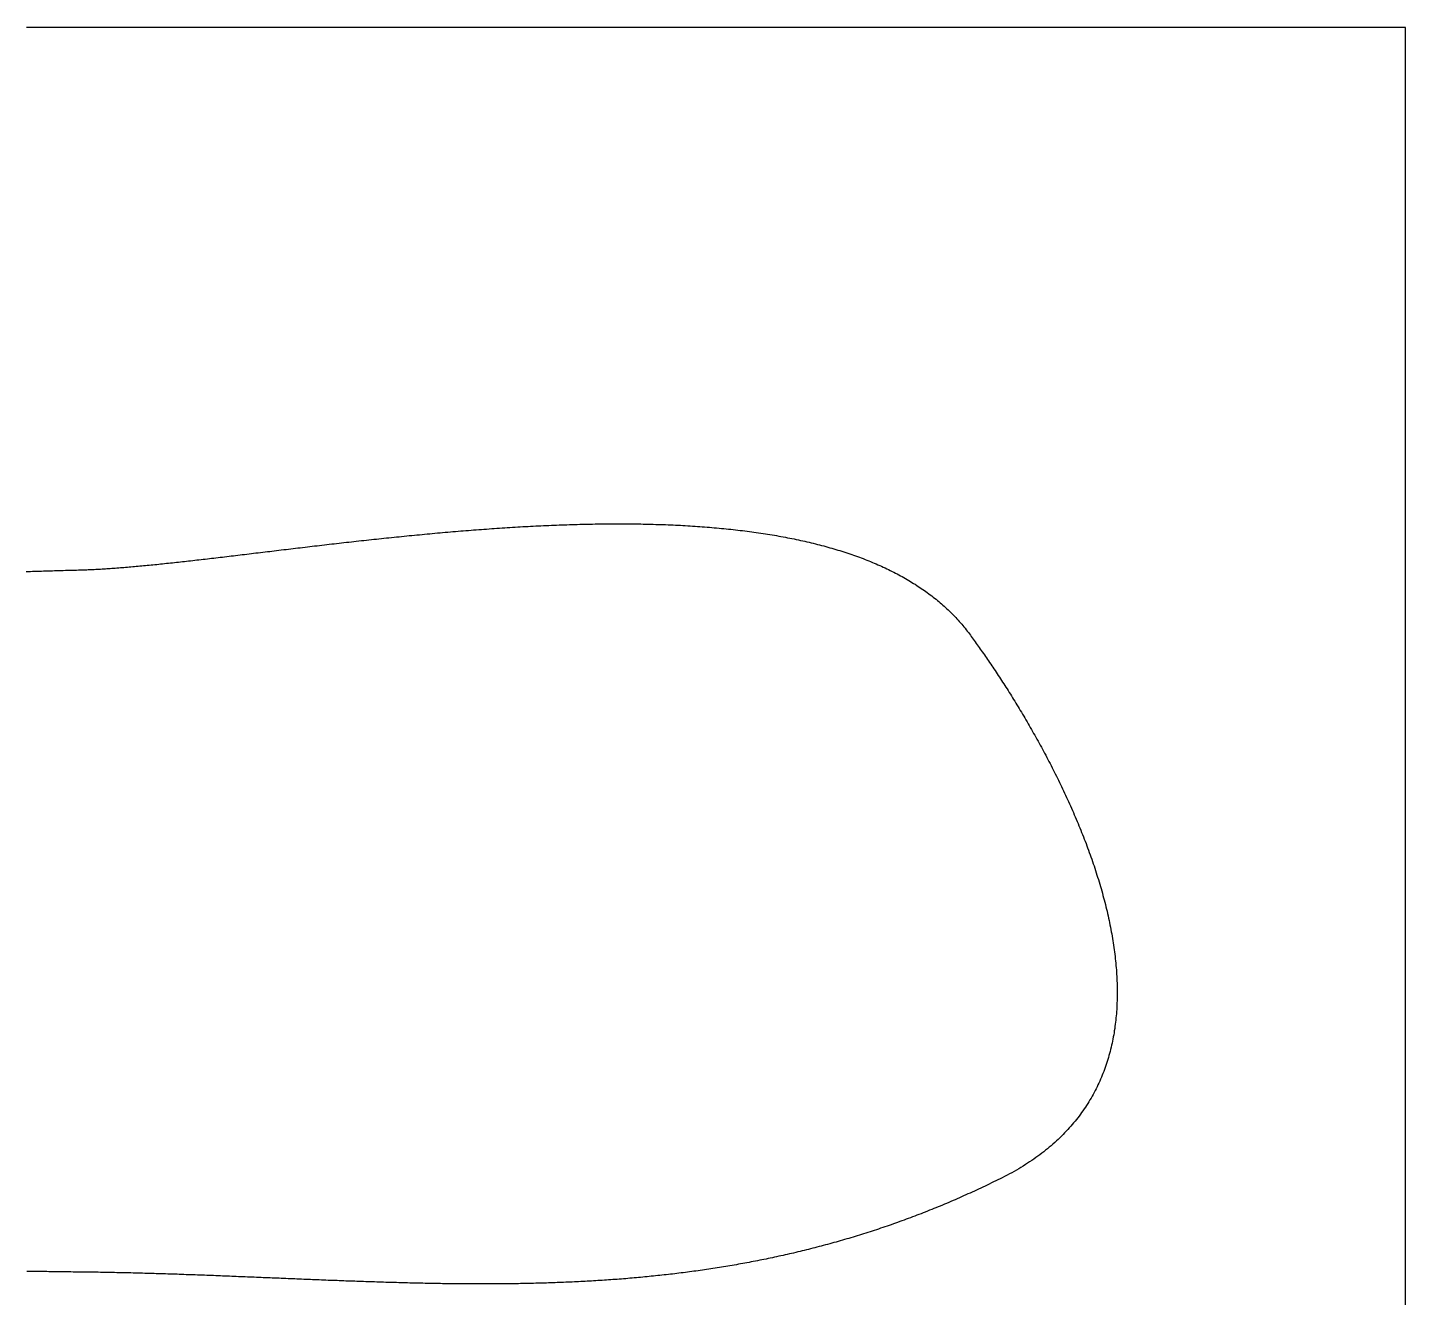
# Model space of a CAD drawing. Header units: metres. Extents: x -62 to 62, y -23 to 23.
# Drawn here: x 31.08 to 62.17, y -5.72 to 23.08 of the extents above; entities that cross this region are included whole.
import ezdxf

# ---------------------------------------------------------------- set-up
doc = ezdxf.new("R2010")
doc.units = ezdxf.units.M

msp = doc.modelspace()

# ---------------------------------------------------------------- linework, layer by layer
for points in [[(62.168, 23.084), (62.118, 23.084), (62.068, 23.084), (62.018, 23.084), (61.968, 23.084), (61.918, 23.084), (61.868, 23.084), (61.818, 23.084), (61.768, 23.084), (61.718, 23.084), (61.668, 23.084), (61.618, 23.084), (61.568, 23.084), (61.518, 23.084), (61.468, 23.084), (61.418, 23.084), (61.368, 23.084), (61.318, 23.084), (61.268, 23.084), (61.218, 23.084), (61.168, 23.084), (61.118, 23.084), (61.068, 23.084), (61.018, 23.084), (60.968, 23.084), (60.918, 23.084), (60.868, 23.084), (60.818, 23.084), (60.768, 23.084), (60.718, 23.084), (60.668, 23.084), (60.618, 23.084), (60.568, 23.084), (60.518, 23.084), (60.468, 23.084), (60.418, 23.084), (60.368, 23.084), (60.318, 23.084), (60.268, 23.084), (60.218, 23.084), (60.168, 23.084), (60.118, 23.084), (60.068, 23.084), (60.018, 23.084), (59.968, 23.084), (59.918, 23.084), (59.868, 23.084), (59.818, 23.084), (59.768, 23.084), (59.718, 23.084), (59.668, 23.084), (59.617, 23.084), (59.567, 23.084), (59.517, 23.084), (59.467, 23.084), (59.417, 23.084), (59.367, 23.084), (59.317, 23.084), (59.267, 23.084), (59.217, 23.084), (59.167, 23.084), (59.117, 23.084), (59.067, 23.084), (59.017, 23.084), (58.967, 23.084), (58.917, 23.084), (58.867, 23.084), (58.817, 23.084), (58.767, 23.084), (58.717, 23.084), (58.667, 23.084), (58.617, 23.084), (58.567, 23.084), (58.517, 23.084), (58.467, 23.084), (58.417, 23.084), (58.367, 23.084), (58.317, 23.084), (58.267, 23.084), (58.217, 23.084), (58.167, 23.084), (58.117, 23.084), (58.067, 23.084), (58.017, 23.084), (57.967, 23.084), (57.917, 23.084), (57.867, 23.084), (57.817, 23.084), (57.767, 23.084), (57.717, 23.084), (57.667, 23.084), (57.617, 23.084), (57.567, 23.084), (57.517, 23.084), (57.467, 23.084), (57.417, 23.084), (57.367, 23.084), (57.317, 23.084), (57.267, 23.084), (57.217, 23.084), (57.167, 23.084), (57.117, 23.084), (57.067, 23.084), (57.017, 23.084), (56.967, 23.084), (56.917, 23.084), (56.867, 23.084), (56.817, 23.084), (56.767, 23.084), (56.717, 23.084), (56.667, 23.084), (56.617, 23.084), (56.567, 23.084), (56.517, 23.084), (56.467, 23.084), (56.417, 23.084), (56.367, 23.084), (56.317, 23.084), (56.267, 23.084), (56.216, 23.084), (56.166, 23.084), (56.116, 23.084), (56.066, 23.084), (56.016, 23.084), (55.966, 23.084), (55.916, 23.084), (55.866, 23.084), (55.816, 23.084), (55.766, 23.084), (55.716, 23.084), (55.666, 23.084), (55.616, 23.084), (55.566, 23.084), (55.516, 23.084), (55.466, 23.084), (55.416, 23.084), (55.366, 23.084), (55.316, 23.084), (55.266, 23.084), (55.216, 23.084), (55.166, 23.084), (55.116, 23.084), (55.066, 23.084), (55.016, 23.084), (54.966, 23.084), (54.916, 23.084), (54.866, 23.084), (54.816, 23.084), (54.766, 23.084), (54.716, 23.084), (54.666, 23.084), (54.616, 23.084), (54.566, 23.084), (54.516, 23.084), (54.466, 23.084), (54.416, 23.084), (54.366, 23.084), (54.316, 23.084), (54.266, 23.084), (54.216, 23.084), (54.166, 23.084), (54.116, 23.084), (54.066, 23.084), (54.016, 23.084), (53.966, 23.084), (53.916, 23.084), (53.866, 23.084), (53.816, 23.084), (53.766, 23.084), (53.716, 23.084), (53.666, 23.084), (53.616, 23.084), (53.566, 23.084), (53.516, 23.084), (53.466, 23.084), (53.416, 23.084), (53.366, 23.084), (53.316, 23.084), (53.266, 23.084), (53.216, 23.084), (53.166, 23.084), (53.116, 23.084), (53.066, 23.084), (53.016, 23.084), (52.966, 23.084), (52.916, 23.084), (52.866, 23.084), (52.815, 23.084), (52.765, 23.084), (52.715, 23.084), (52.665, 23.084), (52.615, 23.084), (52.565, 23.084), (52.515, 23.084), (52.465, 23.084), (52.415, 23.084), (52.365, 23.084), (52.315, 23.084), (52.265, 23.084), (52.215, 23.084), (52.165, 23.084), (52.115, 23.084), (52.065, 23.084), (52.015, 23.084), (51.965, 23.084), (51.915, 23.084), (51.865, 23.084), (51.815, 23.084), (51.765, 23.084), (51.715, 23.084), (51.665, 23.084), (51.615, 23.084), (51.565, 23.084), (51.515, 23.084), (51.465, 23.084), (51.415, 23.084), (51.365, 23.084), (51.315, 23.084), (51.265, 23.084), (51.215, 23.084), (51.165, 23.084), (51.115, 23.084), (51.065, 23.084), (51.015, 23.084), (50.965, 23.084), (50.915, 23.084), (50.865, 23.084), (50.815, 23.084), (50.765, 23.084), (50.715, 23.084), (50.665, 23.084), (50.615, 23.084), (50.565, 23.084), (50.515, 23.084), (50.465, 23.084), (50.415, 23.084), (50.365, 23.084), (50.315, 23.084), (50.265, 23.084), (50.215, 23.084), (50.165, 23.084), (50.115, 23.084), (50.065, 23.084), (50.015, 23.084), (49.965, 23.084), (49.915, 23.084), (49.865, 23.084), (49.815, 23.084), (49.765, 23.084), (49.715, 23.084), (49.665, 23.084), (49.615, 23.084), (49.565, 23.084), (49.515, 23.084), (49.465, 23.084), (49.414, 23.084), (49.364, 23.084), (49.314, 23.084), (49.264, 23.084), (49.214, 23.084), (49.164, 23.084), (49.114, 23.084), (49.064, 23.084), (49.014, 23.084), (48.964, 23.084), (48.914, 23.084), (48.864, 23.084), (48.814, 23.084), (48.764, 23.084), (48.714, 23.084), (48.664, 23.084), (48.614, 23.084), (48.564, 23.084), (48.514, 23.084), (48.464, 23.084), (48.414, 23.084), (48.364, 23.084), (48.314, 23.084), (48.264, 23.084), (48.214, 23.084), (48.164, 23.084), (48.114, 23.084), (48.064, 23.084), (48.014, 23.084), (47.964, 23.084), (47.914, 23.084), (47.864, 23.084), (47.814, 23.084), (47.764, 23.084), (47.714, 23.084), (47.664, 23.084), (47.614, 23.084), (47.564, 23.084), (47.514, 23.084), (47.464, 23.084), (47.414, 23.084), (47.364, 23.084), (47.314, 23.084), (47.264, 23.084), (47.214, 23.084), (47.164, 23.084), (47.114, 23.084), (47.064, 23.084), (47.014, 23.084), (46.964, 23.084), (46.914, 23.084), (46.864, 23.084), (46.814, 23.084), (46.764, 23.084), (46.714, 23.084), (46.664, 23.084), (46.614, 23.084), (46.564, 23.084), (46.514, 23.084), (46.464, 23.084), (46.414, 23.084), (46.364, 23.084), (46.314, 23.084), (46.264, 23.084), (46.214, 23.084), (46.164, 23.084), (46.114, 23.084), (46.064, 23.084), (46.013, 23.084), (45.963, 23.084), (45.913, 23.084), (45.863, 23.084), (45.813, 23.084), (45.763, 23.084), (45.713, 23.084), (45.663, 23.084), (45.613, 23.084), (45.563, 23.084), (45.513, 23.084), (45.463, 23.084), (45.413, 23.084), (45.363, 23.084), (45.313, 23.084), (45.263, 23.084), (45.213, 23.084), (45.163, 23.084), (45.113, 23.084), (45.063, 23.084), (45.013, 23.084), (44.963, 23.084), (44.913, 23.084), (44.863, 23.084), (44.813, 23.084), (44.763, 23.084), (44.713, 23.084), (44.663, 23.084), (44.613, 23.084), (44.563, 23.084), (44.513, 23.084), (44.463, 23.084), (44.413, 23.084), (44.363, 23.084), (44.313, 23.084), (44.263, 23.084), (44.213, 23.084), (44.163, 23.084), (44.113, 23.084), (44.063, 23.084), (44.013, 23.084), (43.963, 23.084), (43.913, 23.084), (43.863, 23.084), (43.813, 23.084), (43.763, 23.084), (43.713, 23.084), (43.663, 23.084), (43.613, 23.084), (43.563, 23.084), (43.513, 23.084), (43.463, 23.084), (43.413, 23.084), (43.363, 23.084), (43.313, 23.084), (43.263, 23.084), (43.213, 23.084), (43.163, 23.084), (43.113, 23.084), (43.063, 23.084), (43.013, 23.084), (42.963, 23.084), (42.913, 23.084), (42.863, 23.084), (42.813, 23.084), (42.763, 23.084), (42.713, 23.084), (42.663, 23.084), (42.612, 23.084), (42.562, 23.084), (42.512, 23.084), (42.462, 23.084), (42.412, 23.084), (42.362, 23.084), (42.312, 23.084), (42.262, 23.084), (42.212, 23.084), (42.162, 23.084), (42.112, 23.084), (42.062, 23.084), (42.012, 23.084), (41.962, 23.084), (41.912, 23.084), (41.862, 23.084), (41.812, 23.084), (41.762, 23.084), (41.712, 23.084), (41.662, 23.084), (41.612, 23.084), (41.562, 23.084), (41.512, 23.084), (41.462, 23.084), (41.412, 23.084), (41.362, 23.084), (41.312, 23.084), (41.262, 23.084), (41.212, 23.084), (41.162, 23.084), (41.112, 23.084), (41.062, 23.084), (41.012, 23.084), (40.962, 23.084), (40.912, 23.084), (40.862, 23.084), (40.812, 23.084), (40.762, 23.084), (40.712, 23.084), (40.662, 23.084), (40.612, 23.084), (40.562, 23.084), (40.512, 23.084), (40.462, 23.084), (40.412, 23.084), (40.362, 23.084), (40.312, 23.084), (40.262, 23.084), (40.212, 23.084), (40.162, 23.084), (40.112, 23.084), (40.062, 23.084), (40.012, 23.084), (39.962, 23.084), (39.912, 23.084), (39.862, 23.084), (39.812, 23.084), (39.762, 23.084), (39.712, 23.084), (39.662, 23.084), (39.612, 23.084), (39.562, 23.084), (39.512, 23.084), (39.462, 23.084), (39.412, 23.084), (39.362, 23.084), (39.312, 23.084), (39.262, 23.084), (39.212, 23.084), (39.161, 23.084), (39.111, 23.084), (39.061, 23.084), (39.011, 23.084), (38.961, 23.084), (38.911, 23.084), (38.861, 23.084), (38.811, 23.084), (38.761, 23.084), (38.711, 23.084), (38.661, 23.084), (38.611, 23.084), (38.561, 23.084), (38.511, 23.084), (38.461, 23.084), (38.411, 23.084), (38.361, 23.084), (38.311, 23.084), (38.261, 23.084), (38.211, 23.084), (38.161, 23.084), (38.111, 23.084), (38.061, 23.084), (38.011, 23.084), (37.961, 23.084), (37.911, 23.084), (37.861, 23.084), (37.811, 23.084), (37.761, 23.084), (37.711, 23.084), (37.661, 23.084), (37.611, 23.084), (37.561, 23.084), (37.511, 23.084), (37.461, 23.084), (37.411, 23.084), (37.361, 23.084), (37.311, 23.084), (37.261, 23.084), (37.211, 23.084), (37.161, 23.084), (37.111, 23.084), (37.061, 23.084), (37.011, 23.084), (36.961, 23.084), (36.911, 23.084), (36.861, 23.084), (36.811, 23.084), (36.761, 23.084), (36.711, 23.084), (36.661, 23.084), (36.611, 23.084), (36.561, 23.084), (36.511, 23.084), (36.461, 23.084), (36.411, 23.084), (36.361, 23.084), (36.311, 23.084), (36.261, 23.084), (36.211, 23.084), (36.161, 23.084), (36.111, 23.084), (36.061, 23.084), (36.011, 23.084), (35.961, 23.084), (35.911, 23.084), (35.861, 23.084), (35.811, 23.084), (35.76, 23.084), (35.71, 23.084), (35.66, 23.084), (35.61, 23.084), (35.56, 23.084), (35.51, 23.084), (35.46, 23.084), (35.41, 23.084), (35.36, 23.084), (35.31, 23.084), (35.26, 23.084), (35.21, 23.084), (35.16, 23.084), (35.11, 23.084), (35.06, 23.084), (35.01, 23.084), (34.96, 23.084), (34.91, 23.084), (34.86, 23.084), (34.81, 23.084), (34.76, 23.084), (34.71, 23.084), (34.66, 23.084), (34.61, 23.084), (34.56, 23.084), (34.51, 23.084), (34.46, 23.084), (34.41, 23.084), (34.36, 23.084), (34.31, 23.084), (34.26, 23.084), (34.21, 23.084), (34.16, 23.084), (34.11, 23.084), (34.06, 23.084), (34.01, 23.084), (33.96, 23.084), (33.91, 23.084), (33.86, 23.084), (33.81, 23.084), (33.76, 23.084), (33.71, 23.084), (33.66, 23.084), (33.61, 23.084), (33.56, 23.084), (33.51, 23.084), (33.46, 23.084), (33.41, 23.084), (33.36, 23.084), (33.31, 23.084), (33.26, 23.084), (33.21, 23.084), (33.16, 23.084), (33.11, 23.084), (33.06, 23.084), (33.01, 23.084), (32.96, 23.084), (32.91, 23.084), (32.86, 23.084), (32.81, 23.084), (32.76, 23.084), (32.71, 23.084), (32.66, 23.084), (32.61, 23.084), (32.56, 23.084), (32.51, 23.084), (32.46, 23.084), (32.41, 23.084), (32.359, 23.084), (32.309, 23.084), (32.259, 23.084), (32.209, 23.084), (32.159, 23.084), (32.109, 23.084), (32.059, 23.084), (32.009, 23.084), (31.959, 23.084), (31.909, 23.084), (31.859, 23.084), (31.809, 23.084), (31.759, 23.084), (31.709, 23.084), (31.659, 23.084), (31.609, 23.084), (31.559, 23.084), (31.509, 23.084), (31.459, 23.084), (31.409, 23.084), (31.359, 23.084), (31.309, 23.084), (31.259, 23.084), (31.209, 23.084), (31.159, 23.084), (31.109, 23.084), (31.059, 23.084)], [(62.168, -5.727), (62.168, -5.677), (62.168, -5.627), (62.168, -5.577), (62.168, -5.527), (62.168, -5.477), (62.168, -5.427), (62.168, -5.377), (62.168, -5.327), (62.168, -5.277), (62.168, -5.227), (62.168, -5.177), (62.168, -5.127), (62.168, -5.077), (62.168, -5.027), (62.168, -4.977), (62.168, -4.927), (62.168, -4.877), (62.168, -4.827), (62.168, -4.777), (62.168, -4.727), (62.168, -4.677), (62.168, -4.627), (62.168, -4.577), (62.168, -4.527), (62.168, -4.477), (62.168, -4.427), (62.168, -4.377), (62.168, -4.327), (62.168, -4.277), (62.168, -4.227), (62.168, -4.177), (62.168, -4.127), (62.168, -4.077), (62.168, -4.027), (62.168, -3.977), (62.168, -3.927), (62.168, -3.876), (62.168, -3.826), (62.168, -3.776), (62.168, -3.726), (62.168, -3.676), (62.168, -3.626), (62.168, -3.576), (62.168, -3.526), (62.168, -3.476), (62.168, -3.426), (62.168, -3.376), (62.168, -3.326), (62.168, -3.276), (62.168, -3.226), (62.168, -3.176), (62.168, -3.126), (62.168, -3.076), (62.168, -3.026), (62.168, -2.976), (62.168, -2.926), (62.168, -2.876), (62.168, -2.826), (62.168, -2.776), (62.168, -2.726), (62.168, -2.676), (62.168, -2.626), (62.168, -2.576), (62.168, -2.526), (62.168, -2.476), (62.168, -2.426), (62.168, -2.376), (62.168, -2.326), (62.168, -2.276), (62.168, -2.226), (62.168, -2.176), (62.168, -2.126), (62.168, -2.076), (62.168, -2.026), (62.168, -1.976), (62.168, -1.926), (62.168, -1.876), (62.168, -1.826), (62.168, -1.776), (62.168, -1.726), (62.168, -1.676), (62.168, -1.626), (62.168, -1.576), (62.168, -1.526), (62.168, -1.476), (62.168, -1.426), (62.168, -1.376), (62.168, -1.326), (62.168, -1.275), (62.168, -1.225), (62.168, -1.175), (62.168, -1.125), (62.168, -1.075), (62.168, -1.025), (62.168, -0.975), (62.168, -0.925), (62.168, -0.875), (62.168, -0.825), (62.168, -0.775), (62.168, -0.725), (62.168, -0.675), (62.168, -0.625), (62.168, -0.575), (62.168, -0.525), (62.168, -0.475), (62.168, -0.425), (62.168, -0.375), (62.168, -0.325), (62.168, -0.275), (62.168, -0.225), (62.168, -0.175), (62.168, -0.125), (62.168, -0.075), (62.168, -0.025), (62.168, 0.025), (62.168, 0.075), (62.168, 0.125), (62.168, 0.175), (62.168, 0.225), (62.168, 0.275), (62.168, 0.325), (62.168, 0.375), (62.168, 0.425), (62.168, 0.475), (62.168, 0.525), (62.168, 0.575), (62.168, 0.625), (62.168, 0.675), (62.168, 0.725), (62.168, 0.775), (62.168, 0.825), (62.168, 0.875), (62.168, 0.925), (62.168, 0.975), (62.168, 1.025), (62.168, 1.075), (62.168, 1.125), (62.168, 1.175), (62.168, 1.225), (62.168, 1.275), (62.168, 1.326), (62.168, 1.376), (62.168, 1.426), (62.168, 1.476), (62.168, 1.526), (62.168, 1.576), (62.168, 1.626), (62.168, 1.676), (62.168, 1.726), (62.168, 1.776), (62.168, 1.826), (62.168, 1.876), (62.168, 1.926), (62.168, 1.976), (62.168, 2.026), (62.168, 2.076), (62.168, 2.126), (62.168, 2.176), (62.168, 2.226), (62.168, 2.276), (62.168, 2.326), (62.168, 2.376), (62.168, 2.426), (62.168, 2.476), (62.168, 2.526), (62.168, 2.576), (62.168, 2.626), (62.168, 2.676), (62.168, 2.726), (62.168, 2.776), (62.168, 2.826), (62.168, 2.876), (62.168, 2.926), (62.168, 2.976), (62.168, 3.026), (62.168, 3.076), (62.168, 3.126), (62.168, 3.176), (62.168, 3.226), (62.168, 3.276), (62.168, 3.326), (62.168, 3.376), (62.168, 3.426), (62.168, 3.476), (62.168, 3.526), (62.168, 3.576), (62.168, 3.626), (62.168, 3.676), (62.168, 3.726), (62.168, 3.776), (62.168, 3.826), (62.168, 3.876), (62.168, 3.927), (62.168, 3.977), (62.168, 4.027), (62.168, 4.077), (62.168, 4.127), (62.168, 4.177), (62.168, 4.227), (62.168, 4.277), (62.168, 4.327), (62.168, 4.377), (62.168, 4.427), (62.168, 4.477), (62.168, 4.527), (62.168, 4.577), (62.168, 4.627), (62.168, 4.677), (62.168, 4.727), (62.168, 4.777), (62.168, 4.827), (62.168, 4.877), (62.168, 4.927), (62.168, 4.977), (62.168, 5.027), (62.168, 5.077), (62.168, 5.127), (62.168, 5.177), (62.168, 5.227), (62.168, 5.277), (62.168, 5.327), (62.168, 5.377), (62.168, 5.427), (62.168, 5.477), (62.168, 5.527), (62.168, 5.577), (62.168, 5.627), (62.168, 5.677), (62.168, 5.727), (62.168, 5.777), (62.168, 5.827), (62.168, 5.877), (62.168, 5.927), (62.168, 5.977), (62.168, 6.027), (62.168, 6.077), (62.168, 6.127), (62.168, 6.177), (62.168, 6.227), (62.168, 6.277), (62.168, 6.327), (62.168, 6.377), (62.168, 6.427), (62.168, 6.478), (62.168, 6.528), (62.168, 6.578), (62.168, 6.628), (62.168, 6.678), (62.168, 6.728), (62.168, 6.778), (62.168, 6.828), (62.168, 6.878), (62.168, 6.928), (62.168, 6.978), (62.168, 7.028), (62.168, 7.078), (62.168, 7.128), (62.168, 7.178), (62.168, 7.228), (62.168, 7.278), (62.168, 7.328), (62.168, 7.378), (62.168, 7.428), (62.168, 7.478), (62.168, 7.528), (62.168, 7.578), (62.168, 7.628), (62.168, 7.678), (62.168, 7.728), (62.168, 7.778), (62.168, 7.828), (62.168, 7.878), (62.168, 7.928), (62.168, 7.978), (62.168, 8.028), (62.168, 8.078), (62.168, 8.128), (62.168, 8.178), (62.168, 8.228), (62.168, 8.278), (62.168, 8.328), (62.168, 8.378), (62.168, 8.428), (62.168, 8.478), (62.168, 8.528), (62.168, 8.578), (62.168, 8.628), (62.168, 8.678), (62.168, 8.728), (62.168, 8.778), (62.168, 8.828), (62.168, 8.878), (62.168, 8.928), (62.168, 8.978), (62.168, 9.028), (62.168, 9.079), (62.168, 9.129), (62.168, 9.179), (62.168, 9.229), (62.168, 9.279), (62.168, 9.329), (62.168, 9.379), (62.168, 9.429), (62.168, 9.479), (62.168, 9.529), (62.168, 9.579), (62.168, 9.629), (62.168, 9.679), (62.168, 9.729), (62.168, 9.779), (62.168, 9.829), (62.168, 9.879), (62.168, 9.929), (62.168, 9.979), (62.168, 10.029), (62.168, 10.079), (62.168, 10.129), (62.168, 10.179), (62.168, 10.229), (62.168, 10.279), (62.168, 10.329), (62.168, 10.379), (62.168, 10.429), (62.168, 10.479), (62.168, 10.529), (62.168, 10.579), (62.168, 10.629), (62.168, 10.679), (62.168, 10.729), (62.168, 10.779), (62.168, 10.829), (62.168, 10.879), (62.168, 10.929), (62.168, 10.979), (62.168, 11.029), (62.168, 11.079), (62.168, 11.129), (62.168, 11.179), (62.168, 11.229), (62.168, 11.279), (62.168, 11.329), (62.168, 11.379), (62.168, 11.429), (62.168, 11.479), (62.168, 11.529), (62.168, 11.579), (62.168, 11.629), (62.168, 11.68), (62.168, 11.73), (62.168, 11.78), (62.168, 11.83), (62.168, 11.88), (62.168, 11.93), (62.168, 11.98), (62.168, 12.03), (62.168, 12.08), (62.168, 12.13), (62.168, 12.18), (62.168, 12.23), (62.168, 12.28), (62.168, 12.33), (62.168, 12.38), (62.168, 12.43), (62.168, 12.48), (62.168, 12.53), (62.168, 12.58), (62.168, 12.63), (62.168, 12.68), (62.168, 12.73), (62.168, 12.78), (62.168, 12.83), (62.168, 12.88), (62.168, 12.93), (62.168, 12.98), (62.168, 13.03), (62.168, 13.08), (62.168, 13.13), (62.168, 13.18), (62.168, 13.23), (62.168, 13.28), (62.168, 13.33), (62.168, 13.38), (62.168, 13.43), (62.168, 13.48), (62.168, 13.53), (62.168, 13.58), (62.168, 13.63), (62.168, 13.68), (62.168, 13.73), (62.168, 13.78), (62.168, 13.83), (62.168, 13.88), (62.168, 13.93), (62.168, 13.98), (62.168, 14.03), (62.168, 14.08), (62.168, 14.13), (62.168, 14.18), (62.168, 14.231), (62.168, 14.281), (62.168, 14.331), (62.168, 14.381), (62.168, 14.431), (62.168, 14.481), (62.168, 14.531), (62.168, 14.581), (62.168, 14.631), (62.168, 14.681), (62.168, 14.731), (62.168, 14.781), (62.168, 14.831), (62.168, 14.881), (62.168, 14.931), (62.168, 14.981), (62.168, 15.031), (62.168, 15.081), (62.168, 15.131), (62.168, 15.181), (62.168, 15.231), (62.168, 15.281), (62.168, 15.331), (62.168, 15.381), (62.168, 15.431), (62.168, 15.481), (62.168, 15.531), (62.168, 15.581), (62.168, 15.631), (62.168, 15.681), (62.168, 15.731), (62.168, 15.781), (62.168, 15.831), (62.168, 15.881), (62.168, 15.931), (62.168, 15.981), (62.168, 16.031), (62.168, 16.081), (62.168, 16.131), (62.168, 16.181), (62.168, 16.231), (62.168, 16.281), (62.168, 16.331), (62.168, 16.381), (62.168, 16.431), (62.168, 16.481), (62.168, 16.531), (62.168, 16.581), (62.168, 16.631), (62.168, 16.681), (62.168, 16.731), (62.168, 16.781), (62.168, 16.832), (62.168, 16.882), (62.168, 16.932), (62.168, 16.982), (62.168, 17.032), (62.168, 17.082), (62.168, 17.132), (62.168, 17.182), (62.168, 17.232), (62.168, 17.282), (62.168, 17.332), (62.168, 17.382), (62.168, 17.432), (62.168, 17.482), (62.168, 17.532), (62.168, 17.582), (62.168, 17.632), (62.168, 17.682), (62.168, 17.732), (62.168, 17.782), (62.168, 17.832), (62.168, 17.882), (62.168, 17.932), (62.168, 17.982), (62.168, 18.032), (62.168, 18.082), (62.168, 18.132), (62.168, 18.182), (62.168, 18.232), (62.168, 18.282), (62.168, 18.332), (62.168, 18.382), (62.168, 18.432), (62.168, 18.482), (62.168, 18.532), (62.168, 18.582), (62.168, 18.632), (62.168, 18.682), (62.168, 18.732), (62.168, 18.782), (62.168, 18.832), (62.168, 18.882), (62.168, 18.932), (62.168, 18.982), (62.168, 19.032), (62.168, 19.082), (62.168, 19.132), (62.168, 19.182), (62.168, 19.232), (62.168, 19.282), (62.168, 19.332), (62.168, 19.382), (62.168, 19.433), (62.168, 19.483), (62.168, 19.533), (62.168, 19.583), (62.168, 19.633), (62.168, 19.683), (62.168, 19.733), (62.168, 19.783), (62.168, 19.833), (62.168, 19.883), (62.168, 19.933), (62.168, 19.983), (62.168, 20.033), (62.168, 20.083), (62.168, 20.133), (62.168, 20.183), (62.168, 20.233), (62.168, 20.283), (62.168, 20.333), (62.168, 20.383), (62.168, 20.433), (62.168, 20.483), (62.168, 20.533), (62.168, 20.583), (62.168, 20.633), (62.168, 20.683), (62.168, 20.733), (62.168, 20.783), (62.168, 20.833), (62.168, 20.883), (62.168, 20.933), (62.168, 20.983), (62.168, 21.033), (62.168, 21.083), (62.168, 21.133), (62.168, 21.183), (62.168, 21.233), (62.168, 21.283), (62.168, 21.333), (62.168, 21.383), (62.168, 21.433), (62.168, 21.483), (62.168, 21.533), (62.168, 21.583), (62.168, 21.633), (62.168, 21.683), (62.168, 21.733), (62.168, 21.783), (62.168, 21.833), (62.168, 21.883), (62.168, 21.933), (62.168, 21.984), (62.168, 22.034), (62.168, 22.084), (62.168, 22.134), (62.168, 22.184), (62.168, 22.234), (62.168, 22.284), (62.168, 22.334), (62.168, 22.384), (62.168, 22.434), (62.168, 22.484), (62.168, 22.534), (62.168, 22.584), (62.168, 22.634), (62.168, 22.684), (62.168, 22.734), (62.168, 22.784), (62.168, 22.834), (62.168, 22.884), (62.168, 22.934), (62.168, 22.984), (62.168, 23.034), (62.168, 23.084)], [(32.286, 10.851), (32.318, 10.852), (32.351, 10.853), (32.384, 10.854), (32.418, 10.855), (32.451, 10.856), (32.485, 10.858), (32.52, 10.859), (32.554, 10.861), (32.589, 10.863), (32.624, 10.864), (32.659, 10.866), (32.694, 10.868), (32.73, 10.87), (32.766, 10.872), (32.802, 10.875), (32.839, 10.877), (32.876, 10.879), (32.913, 10.882), (32.95, 10.884), (32.987, 10.887), (33.025, 10.89), (33.063, 10.892), (33.101, 10.895), (33.14, 10.898), (33.178, 10.901), (33.217, 10.904), (33.256, 10.907), (33.296, 10.911), (33.335, 10.914), (33.375, 10.917), (33.415, 10.921), (33.456, 10.924), (33.496, 10.928), (33.537, 10.931), (33.578, 10.935), (33.619, 10.939), (33.66, 10.943), (33.702, 10.947), (33.744, 10.951), (33.786, 10.955), (33.828, 10.959), (33.871, 10.963), (33.913, 10.967), (33.956, 10.972), (33.999, 10.976), (34.043, 10.98), (34.086, 10.985), (34.13, 10.989), (34.174, 10.994), (34.218, 10.999), (34.262, 11.003), (34.307, 11.008), (34.352, 11.013), (34.396, 11.018), (34.442, 11.023), (34.487, 11.027), (34.532, 11.032), (34.578, 11.038), (34.624, 11.043), (34.67, 11.048), (34.716, 11.053), (34.763, 11.058), (34.809, 11.063), (34.856, 11.069), (34.903, 11.074), (34.95, 11.08), (34.998, 11.085), (35.045, 11.09), (35.093, 11.096), (35.141, 11.102), (35.189, 11.107), (35.237, 11.113), (35.285, 11.118), (35.334, 11.124), (35.383, 11.13), (35.432, 11.136), (35.481, 11.141), (35.53, 11.147), (35.579, 11.153), (35.629, 11.159), (35.678, 11.165), (35.728, 11.171), (35.778, 11.177), (35.828, 11.183), (35.879, 11.189), (35.929, 11.195), (35.98, 11.201), (36.031, 11.207), (36.082, 11.213), (36.133, 11.219), (36.184, 11.226), (36.235, 11.232), (36.287, 11.238), (36.338, 11.244), (36.39, 11.25), (36.442, 11.257), (36.494, 11.263), (36.546, 11.269), (36.598, 11.276), (36.651, 11.282), (36.703, 11.288), (36.756, 11.294), (36.809, 11.301), (36.862, 11.307), (36.915, 11.313), (36.968, 11.32), (37.021, 11.326), (37.075, 11.333), (37.128, 11.339), (37.182, 11.345), (37.236, 11.352), (37.29, 11.358), (37.344, 11.365), (37.398, 11.371), (37.452, 11.377), (37.506, 11.384), (37.561, 11.39), (37.615, 11.396), (37.67, 11.403), (37.725, 11.409), (37.78, 11.416), (37.835, 11.422), (37.89, 11.428), (37.945, 11.435), (38, 11.441), (38.055, 11.447), (38.111, 11.454), (38.166, 11.46), (38.222, 11.466), (38.278, 11.473), (38.334, 11.479), (38.389, 11.485), (38.445, 11.491), (38.501, 11.498), (38.558, 11.504), (38.614, 11.51), (38.67, 11.516), (38.727, 11.522), (38.783, 11.528), (38.84, 11.534), (38.896, 11.541), (38.953, 11.547), (39.01, 11.553), (39.066, 11.559), (39.123, 11.565), (39.18, 11.571), (39.237, 11.577), (39.294, 11.582), (39.351, 11.588), (39.409, 11.594), (39.466, 11.6), (39.523, 11.606), (39.581, 11.611), (39.638, 11.617), (39.696, 11.623), (39.753, 11.629), (39.811, 11.634), (39.868, 11.64), (39.926, 11.645), (39.984, 11.651), (40.042, 11.656), (40.099, 11.662), (40.157, 11.667), (40.215, 11.672), (40.273, 11.678), (40.331, 11.683), (40.389, 11.688), (40.447, 11.693), (40.505, 11.698), (40.564, 11.703), (40.622, 11.708), (40.68, 11.713), (40.738, 11.718), (40.797, 11.723), (40.855, 11.728), (40.913, 11.733), (40.971, 11.737), (41.03, 11.742), (41.088, 11.747), (41.147, 11.751), (41.205, 11.756), (41.263, 11.76), (41.322, 11.764), (41.38, 11.769), (41.439, 11.773), (41.497, 11.777), (41.556, 11.781), (41.614, 11.785), (41.673, 11.789), (41.731, 11.793), (41.79, 11.797), (41.848, 11.801), (41.907, 11.805), (41.965, 11.808), (42.024, 11.812), (42.082, 11.816), (42.141, 11.819), (42.199, 11.822), (42.258, 11.826), (42.316, 11.829), (42.375, 11.832), (42.433, 11.835), (42.492, 11.838), (42.55, 11.841), (42.609, 11.844), (42.667, 11.847), (42.726, 11.85), (42.784, 11.852), (42.842, 11.855), (42.901, 11.857), (42.959, 11.86), (43.017, 11.862), (43.075, 11.864), (43.134, 11.866), (43.192, 11.868), (43.25, 11.87), (43.308, 11.872), (43.366, 11.874), (43.424, 11.876), (43.482, 11.877), (43.54, 11.879), (43.598, 11.88), (43.656, 11.882), (43.714, 11.883), (43.772, 11.884), (43.829, 11.885), (43.887, 11.886), (43.945, 11.887), (44.003, 11.888), (44.06, 11.888), (44.118, 11.889), (44.175, 11.889), (44.232, 11.89), (44.29, 11.89), (44.347, 11.89), (44.404, 11.89), (44.462, 11.89), (44.519, 11.89), (44.576, 11.89), (44.633, 11.889), (44.69, 11.889), (44.746, 11.888), (44.803, 11.888), (44.86, 11.887), (44.917, 11.886), (44.973, 11.885), (45.03, 11.884), (45.086, 11.883), (45.142, 11.881), (45.199, 11.88), (45.255, 11.878), (45.311, 11.876), (45.367, 11.875), (45.423, 11.873), (45.479, 11.871), (45.535, 11.868), (45.59, 11.866), (45.646, 11.864), (45.701, 11.861), (45.757, 11.858), (45.812, 11.856), (45.867, 11.853), (45.922, 11.85), (45.977, 11.846), (46.032, 11.843), (46.087, 11.84), (46.142, 11.836), (46.196, 11.832), (46.251, 11.829), (46.305, 11.825), (46.359, 11.821), (46.414, 11.816), (46.468, 11.812), (46.522, 11.807), (46.575, 11.803), (46.629, 11.798), (46.683, 11.793), (46.736, 11.788), (46.79, 11.783), (46.843, 11.778), (46.896, 11.772), (46.949, 11.766), (47.002, 11.761), (47.055, 11.755), (47.107, 11.749), (47.16, 11.743), (47.212, 11.736), (47.264, 11.73), (47.316, 11.723), (47.368, 11.716), (47.42, 11.709), (47.472, 11.702), (47.523, 11.695), (47.575, 11.688), (47.626, 11.68), (47.677, 11.672), (47.728, 11.664), (47.779, 11.656), (47.83, 11.648), (47.88, 11.64), (47.931, 11.631), (47.981, 11.623), (48.031, 11.614), (48.081, 11.605), (48.13, 11.596), (48.18, 11.587), (48.23, 11.577), (48.279, 11.567), (48.328, 11.558), (48.377, 11.548), (48.426, 11.538), (48.474, 11.527), (48.523, 11.517), (48.571, 11.506), (48.619, 11.495), (48.667, 11.484), (48.715, 11.473), (48.763, 11.462), (48.81, 11.45), (48.857, 11.439), (48.904, 11.427), (48.951, 11.415), (48.998, 11.403), (49.044, 11.39), (49.091, 11.378), (49.137, 11.365), (49.183, 11.352), (49.229, 11.339), (49.274, 11.326), (49.32, 11.312), (49.365, 11.299), (49.41, 11.285), (49.455, 11.271), (49.499, 11.256), (49.544, 11.242), (49.588, 11.227), (49.632, 11.213), (49.676, 11.198), (49.719, 11.183), (49.763, 11.167), (49.806, 11.152), (49.849, 11.136), (49.892, 11.12), (49.934, 11.104), (49.977, 11.088), (50.019, 11.071), (50.061, 11.054), (50.103, 11.037), (50.144, 11.02), (50.185, 11.003), (50.227, 10.985), (50.267, 10.968), (50.308, 10.95), (50.348, 10.932), (50.389, 10.913), (50.428, 10.895), (50.468, 10.876), (50.508, 10.857), (50.547, 10.838), (50.586, 10.818), (50.625, 10.799), (50.663, 10.779), (50.702, 10.759), (50.74, 10.739), (50.777, 10.718), (50.815, 10.698), (50.852, 10.677), (50.89, 10.656), (50.926, 10.635), (50.963, 10.613), (50.999, 10.591), (51.035, 10.569), (51.071, 10.547), (51.107, 10.525), (51.142, 10.502), (51.177, 10.479), (51.212, 10.456), (51.247, 10.433), (51.281, 10.41), (51.315, 10.386), (51.349, 10.362), (51.382, 10.338), (51.416, 10.313), (51.449, 10.289), (51.481, 10.264), (51.514, 10.239), (51.546, 10.213), (51.578, 10.188), (51.61, 10.162), (51.641, 10.136), (51.672, 10.109), (51.703, 10.083), (51.733, 10.056), (51.764, 10.029), (51.794, 10.002), (51.823, 9.975), (51.853, 9.947), (51.882, 9.919), (51.911, 9.891), (51.939, 9.862), (51.968, 9.834), (51.995, 9.805), (52.023, 9.775), (52.05, 9.746), (52.078, 9.716), (52.104, 9.686), (52.131, 9.656), (52.157, 9.626), (52.183, 9.595), (52.208, 9.564), (52.234, 9.533), (52.259, 9.502), (52.283, 9.47), (52.308, 9.438), (52.332, 9.406)], [(31.051, 10.814), (31.1, 10.816), (31.149, 10.818), (31.199, 10.819), (31.248, 10.821), (31.298, 10.822), (31.347, 10.824), (31.397, 10.825), (31.446, 10.827), (31.495, 10.828), (31.545, 10.83), (31.594, 10.831), (31.644, 10.833), (31.693, 10.834), (31.743, 10.835), (31.792, 10.837), (31.841, 10.838), (31.891, 10.84), (31.94, 10.841), (31.989, 10.843), (32.039, 10.844), (32.088, 10.845), (32.138, 10.847), (32.187, 10.848), (32.236, 10.849), (32.286, 10.851)], [(52.332, 9.406), (52.353, 9.376), (52.375, 9.347), (52.397, 9.317), (52.419, 9.286), (52.441, 9.256), (52.464, 9.225), (52.486, 9.194), (52.509, 9.162), (52.531, 9.13), (52.554, 9.098), (52.577, 9.066), (52.6, 9.033), (52.623, 9), (52.647, 8.967), (52.67, 8.933), (52.694, 8.899), (52.717, 8.865), (52.741, 8.831), (52.765, 8.796), (52.788, 8.761), (52.812, 8.726), (52.836, 8.69), (52.861, 8.654), (52.885, 8.618), (52.909, 8.582), (52.933, 8.546), (52.958, 8.509), (52.982, 8.472), (53.007, 8.434), (53.031, 8.397), (53.056, 8.359), (53.081, 8.321), (53.105, 8.282), (53.13, 8.244), (53.155, 8.205), (53.18, 8.166), (53.205, 8.127), (53.23, 8.087), (53.255, 8.048), (53.28, 8.008), (53.305, 7.967), (53.33, 7.927), (53.355, 7.886), (53.38, 7.845), (53.405, 7.804), (53.43, 7.763), (53.455, 7.722), (53.48, 7.68), (53.505, 7.638), (53.531, 7.596), (53.556, 7.553), (53.581, 7.511), (53.606, 7.468), (53.631, 7.425), (53.656, 7.382), (53.681, 7.339), (53.706, 7.295), (53.731, 7.252), (53.756, 7.208), (53.781, 7.164), (53.806, 7.119), (53.831, 7.075), (53.856, 7.03), (53.881, 6.986), (53.905, 6.941), (53.93, 6.896), (53.955, 6.85), (53.979, 6.805), (54.004, 6.759), (54.028, 6.714), (54.053, 6.668), (54.077, 6.622), (54.101, 6.575), (54.125, 6.529), (54.15, 6.483), (54.174, 6.436), (54.198, 6.389), (54.221, 6.342), (54.245, 6.295), (54.269, 6.248), (54.293, 6.2), (54.316, 6.153), (54.34, 6.105), (54.363, 6.058), (54.386, 6.01), (54.409, 5.962), (54.432, 5.914), (54.455, 5.865), (54.478, 5.817), (54.5, 5.769), (54.523, 5.72), (54.545, 5.671), (54.567, 5.623), (54.59, 5.574), (54.612, 5.525), (54.633, 5.476), (54.655, 5.426), (54.677, 5.377), (54.698, 5.328), (54.719, 5.278), (54.74, 5.229), (54.761, 5.179), (54.782, 5.129), (54.803, 5.08), (54.823, 5.03), (54.844, 4.98), (54.864, 4.93), (54.884, 4.88), (54.903, 4.829), (54.923, 4.779), (54.942, 4.729), (54.962, 4.678), (54.981, 4.628), (54.999, 4.578), (55.018, 4.527), (55.036, 4.476), (55.055, 4.426), (55.073, 4.375), (55.09, 4.324), (55.108, 4.274), (55.125, 4.223), (55.143, 4.172), (55.16, 4.121), (55.176, 4.07), (55.193, 4.019), (55.209, 3.968), (55.225, 3.917), (55.241, 3.866), (55.257, 3.815), (55.272, 3.764), (55.287, 3.712), (55.302, 3.661), (55.316, 3.61), (55.331, 3.559), (55.345, 3.508), (55.359, 3.457), (55.372, 3.405), (55.386, 3.354), (55.399, 3.303), (55.411, 3.252), (55.424, 3.201), (55.436, 3.149), (55.448, 3.098), (55.46, 3.047), (55.471, 2.996), (55.482, 2.945), (55.493, 2.894), (55.503, 2.842), (55.514, 2.791), (55.523, 2.74), (55.533, 2.689), (55.542, 2.638), (55.551, 2.587), (55.56, 2.536), (55.568, 2.485), (55.576, 2.435), (55.584, 2.384), (55.591, 2.333), (55.598, 2.282), (55.605, 2.232), (55.612, 2.181), (55.618, 2.13), (55.623, 2.08), (55.629, 2.029), (55.634, 1.979), (55.638, 1.928), (55.643, 1.878), (55.647, 1.828), (55.65, 1.778), (55.653, 1.728), (55.656, 1.678), (55.659, 1.628), (55.661, 1.578), (55.663, 1.528), (55.664, 1.478), (55.665, 1.429), (55.666, 1.379), (55.666, 1.33), (55.666, 1.28), (55.665, 1.231), (55.665, 1.182), (55.663, 1.133), (55.661, 1.084), (55.659, 1.035), (55.657, 0.986), (55.654, 0.937), (55.651, 0.889), (55.647, 0.84), (55.643, 0.792), (55.638, 0.744), (55.633, 0.696), (55.628, 0.648), (55.622, 0.6), (55.615, 0.552), (55.609, 0.505), (55.601, 0.457), (55.594, 0.41), (55.586, 0.363), (55.577, 0.316), (55.568, 0.269), (55.559, 0.222), (55.549, 0.175), (55.539, 0.129), (55.528, 0.082), (55.517, 0.036), (55.505, -0.01), (55.493, -0.056), (55.48, -0.101), (55.467, -0.147), (55.453, -0.192), (55.439, -0.238), (55.425, -0.283), (55.409, -0.328), (55.394, -0.372), (55.378, -0.417), (55.361, -0.461), (55.344, -0.506), (55.326, -0.55), (55.308, -0.594), (55.29, -0.637), (55.271, -0.681), (55.251, -0.724), (55.231, -0.767), (55.21, -0.81), (55.189, -0.853), (55.167, -0.895), (55.145, -0.937), (55.122, -0.98), (55.099, -1.021), (55.075, -1.063), (55.051, -1.105), (55.026, -1.146), (55, -1.187), (54.974, -1.228), (54.947, -1.268), (54.92, -1.309), (54.893, -1.349), (54.864, -1.389), (54.835, -1.429), (54.806, -1.468), (54.776, -1.507), (54.745, -1.546), (54.714, -1.585), (54.682, -1.624), (54.65, -1.662), (54.617, -1.7), (54.584, -1.738), (54.549, -1.775), (54.515, -1.813), (54.479, -1.85), (54.444, -1.887), (54.407, -1.923), (54.37, -1.959), (54.332, -1.995), (54.294, -2.031), (54.255, -2.067), (54.215, -2.102), (54.175, -2.137), (54.134, -2.172), (54.093, -2.206), (54.051, -2.24), (54.008, -2.274), (53.964, -2.307), (53.92, -2.341), (53.876, -2.374), (53.83, -2.406), (53.784, -2.439), (53.738, -2.471), (53.69, -2.503), (53.643, -2.534), (53.594, -2.565), (53.545, -2.596), (53.495, -2.627), (53.444, -2.657), (53.393, -2.687), (53.341, -2.717), (53.288, -2.746), (53.235, -2.775), (53.181, -2.804), (53.126, -2.832), (53.071, -2.86)], [(53.071, -2.86), (53.022, -2.884), (52.974, -2.908), (52.926, -2.932), (52.877, -2.956), (52.829, -2.979), (52.781, -3.002), (52.733, -3.026), (52.684, -3.049), (52.636, -3.071), (52.588, -3.094), (52.54, -3.117), (52.492, -3.139), (52.443, -3.161), (52.395, -3.184), (52.347, -3.206), (52.299, -3.227), (52.251, -3.249), (52.202, -3.271), (52.154, -3.292), (52.106, -3.313), (52.058, -3.334), (52.01, -3.355), (51.962, -3.376), (51.914, -3.397), (51.866, -3.417), (51.817, -3.438), (51.769, -3.458), (51.721, -3.478), (51.673, -3.498), (51.625, -3.518), (51.577, -3.537), (51.529, -3.557), (51.481, -3.576), (51.433, -3.595), (51.385, -3.615), (51.337, -3.634), (51.289, -3.652), (51.241, -3.671), (51.193, -3.69), (51.145, -3.708), (51.097, -3.726), (51.049, -3.744), (51.001, -3.762), (50.953, -3.78), (50.905, -3.798), (50.857, -3.816), (50.809, -3.833), (50.761, -3.851), (50.713, -3.868), (50.665, -3.885), (50.617, -3.902), (50.569, -3.919), (50.521, -3.935), (50.473, -3.952), (50.425, -3.968), (50.377, -3.984), (50.329, -4.001), (50.281, -4.017), (50.233, -4.033), (50.185, -4.048), (50.137, -4.064), (50.09, -4.08), (50.042, -4.095), (49.994, -4.11), (49.946, -4.125), (49.898, -4.14), (49.85, -4.155), (49.802, -4.17), (49.754, -4.185), (49.706, -4.199), (49.658, -4.214), (49.611, -4.228), (49.563, -4.242), (49.515, -4.256), (49.467, -4.27), (49.419, -4.284), (49.371, -4.297), (49.323, -4.311), (49.275, -4.324), (49.228, -4.338), (49.18, -4.351), (49.132, -4.364), (49.084, -4.377), (49.036, -4.39), (48.988, -4.403), (48.94, -4.415), (48.893, -4.428), (48.845, -4.44), (48.797, -4.452), (48.749, -4.464), (48.701, -4.477), (48.653, -4.488), (48.605, -4.5), (48.558, -4.512), (48.51, -4.524), (48.462, -4.535), (48.414, -4.546), (48.366, -4.558), (48.318, -4.569), (48.27, -4.58), (48.223, -4.591), (48.175, -4.602), (48.127, -4.612), (48.079, -4.623), (48.031, -4.633), (47.983, -4.644), (47.935, -4.654), (47.888, -4.664), (47.84, -4.674), (47.792, -4.684), (47.744, -4.694), (47.696, -4.704), (47.648, -4.714), (47.6, -4.723), (47.553, -4.733), (47.505, -4.742), (47.457, -4.751), (47.409, -4.76), (47.361, -4.769), (47.313, -4.778), (47.265, -4.787), (47.217, -4.796), (47.17, -4.805), (47.122, -4.813), (47.074, -4.822), (47.026, -4.83), (46.978, -4.838), (46.93, -4.846), (46.882, -4.854), (46.834, -4.862), (46.786, -4.87), (46.739, -4.878), (46.691, -4.886), (46.643, -4.893), (46.595, -4.901), (46.547, -4.908), (46.499, -4.915), (46.451, -4.923), (46.403, -4.93), (46.355, -4.937), (46.307, -4.944), (46.259, -4.951), (46.211, -4.957), (46.163, -4.964), (46.115, -4.971), (46.067, -4.977), (46.019, -4.983), (45.971, -4.99), (45.924, -4.996), (45.876, -5.002), (45.828, -5.008), (45.78, -5.014), (45.732, -5.02), (45.684, -5.026), (45.636, -5.032), (45.588, -5.037), (45.54, -5.043), (45.491, -5.048), (45.443, -5.054), (45.395, -5.059), (45.347, -5.064), (45.299, -5.069), (45.251, -5.074), (45.203, -5.079), (45.155, -5.084), (45.107, -5.089), (45.059, -5.094), (45.011, -5.098), (44.963, -5.103), (44.915, -5.107), (44.867, -5.112), (44.818, -5.116), (44.77, -5.12), (44.722, -5.125), (44.674, -5.129), (44.626, -5.133), (44.578, -5.137), (44.53, -5.141), (44.481, -5.145), (44.433, -5.148), (44.385, -5.152), (44.337, -5.156), (44.289, -5.159), (44.24, -5.163), (44.192, -5.166), (44.144, -5.169), (44.096, -5.172), (44.048, -5.176), (43.999, -5.179), (43.951, -5.182), (43.903, -5.185), (43.854, -5.188), (43.806, -5.191), (43.758, -5.193), (43.71, -5.196), (43.661, -5.199), (43.613, -5.201), (43.565, -5.204), (43.516, -5.206), (43.468, -5.209), (43.42, -5.211), (43.371, -5.213), (43.323, -5.215), (43.274, -5.217), (43.226, -5.219), (43.178, -5.221), (43.129, -5.223), (43.081, -5.225), (43.032, -5.227), (42.984, -5.229), (42.935, -5.231), (42.887, -5.232), (42.838, -5.234), (42.79, -5.235), (42.741, -5.237), (42.693, -5.238), (42.644, -5.24), (42.596, -5.241), (42.547, -5.242), (42.499, -5.243), (42.45, -5.244), (42.401, -5.246), (42.353, -5.247), (42.304, -5.248), (42.256, -5.248), (42.207, -5.249), (42.158, -5.25), (42.11, -5.251), (42.061, -5.252), (42.012, -5.252), (41.963, -5.253), (41.915, -5.254), (41.866, -5.254), (41.817, -5.254), (41.769, -5.255), (41.72, -5.255), (41.671, -5.256), (41.622, -5.256), (41.573, -5.256), (41.525, -5.256), (41.476, -5.256), (41.427, -5.257), (41.378, -5.257), (41.329, -5.257), (41.28, -5.257), (41.231, -5.256), (41.182, -5.256), (41.133, -5.256), (41.084, -5.256), (41.035, -5.256), (40.986, -5.255), (40.937, -5.255), (40.888, -5.255), (40.839, -5.254), (40.79, -5.254), (40.741, -5.253), (40.692, -5.253), (40.643, -5.252), (40.594, -5.252), (40.545, -5.251), (40.496, -5.25), (40.447, -5.25), (40.397, -5.249), (40.348, -5.248), (40.299, -5.247), (40.25, -5.247), (40.201, -5.246), (40.151, -5.245), (40.102, -5.244), (40.053, -5.243), (40.003, -5.242), (39.954, -5.241), (39.905, -5.24), (39.855, -5.239), (39.806, -5.237), (39.757, -5.236), (39.707, -5.235), (39.658, -5.234), (39.608, -5.233), (39.559, -5.231), (39.509, -5.23), (39.46, -5.229), (39.41, -5.227), (39.361, -5.226), (39.311, -5.224), (39.262, -5.223), (39.212, -5.222), (39.163, -5.22), (39.113, -5.219), (39.063, -5.217), (39.014, -5.216), (38.964, -5.214), (38.914, -5.212), (38.865, -5.211), (38.815, -5.209), (38.765, -5.207), (38.715, -5.206), (38.666, -5.204), (38.616, -5.202), (38.566, -5.201), (38.516, -5.199), (38.466, -5.197), (38.416, -5.195), (38.366, -5.193), (38.317, -5.192), (38.267, -5.19), (38.217, -5.188), (38.167, -5.186), (38.117, -5.184), (38.067, -5.182), (38.016, -5.18), (37.966, -5.178), (37.916, -5.176), (37.866, -5.175), (37.816, -5.173), (37.766, -5.171), (37.716, -5.169), (37.666, -5.167), (37.615, -5.165), (37.565, -5.163), (37.515, -5.161), (37.465, -5.159), (37.414, -5.156), (37.364, -5.154), (37.314, -5.152), (37.263, -5.15), (37.213, -5.148), (37.162, -5.146), (37.112, -5.144), (37.061, -5.142), (37.011, -5.14), (36.96, -5.138), (36.91, -5.136), (36.859, -5.134), (36.809, -5.131), (36.758, -5.129), (36.708, -5.127), (36.657, -5.125), (36.606, -5.123), (36.556, -5.121), (36.505, -5.119), (36.454, -5.117), (36.403, -5.115), (36.353, -5.112), (36.302, -5.11), (36.251, -5.108), (36.2, -5.106), (36.149, -5.104), (36.098, -5.102), (36.047, -5.1), (35.996, -5.098), (35.945, -5.096), (35.894, -5.094), (35.843, -5.092), (35.792, -5.089), (35.741, -5.087), (35.69, -5.085), (35.639, -5.083), (35.588, -5.081), (35.537, -5.079), (35.485, -5.077), (35.434, -5.075), (35.383, -5.073), (35.332, -5.071), (35.28, -5.069), (35.229, -5.067), (35.178, -5.065), (35.126, -5.063), (35.075, -5.061), (35.023, -5.06), (34.972, -5.058), (34.92, -5.056), (34.869, -5.054), (34.817, -5.052), (34.766, -5.05), (34.714, -5.048), (34.663, -5.047), (34.611, -5.045), (34.559, -5.043), (34.507, -5.041), (34.456, -5.039), (34.404, -5.038), (34.352, -5.036), (34.3, -5.034), (34.249, -5.033), (34.197, -5.031), (34.145, -5.029), (34.093, -5.028), (34.041, -5.026), (33.989, -5.025), (33.937, -5.023), (33.885, -5.022), (33.833, -5.02), (33.781, -5.019), (33.728, -5.017), (33.676, -5.016), (33.624, -5.014), (33.572, -5.013), (33.52, -5.012), (33.467, -5.01), (33.415, -5.009), (33.363, -5.008), (33.31, -5.007), (33.258, -5.005), (33.206, -5.004), (33.153, -5.003), (33.101, -5.002), (33.048, -5.001), (32.996, -5), (32.943, -4.999), (32.89, -4.998), (32.838, -4.997), (32.785, -4.996), (32.732, -4.995), (32.68, -4.994), (32.627, -4.993), (32.574, -4.993), (32.521, -4.992), (32.468, -4.991), (32.416, -4.99), (32.363, -4.99), (32.31, -4.989)], [(32.31, -4.989), (32.26, -4.989), (32.211, -4.988), (32.161, -4.987), (32.111, -4.987), (32.062, -4.986), (32.012, -4.986), (31.963, -4.985), (31.913, -4.984), (31.864, -4.984), (31.814, -4.983), (31.764, -4.983), (31.715, -4.982), (31.665, -4.981), (31.616, -4.981), (31.566, -4.98), (31.517, -4.979), (31.467, -4.979), (31.417, -4.978), (31.368, -4.977), (31.318, -4.977), (31.268, -4.976), (31.219, -4.975), (31.169, -4.974), (31.12, -4.974), (31.07, -4.973)]]:
    msp.add_lwpolyline(points)

doc.saveas('drawing.dxf')
